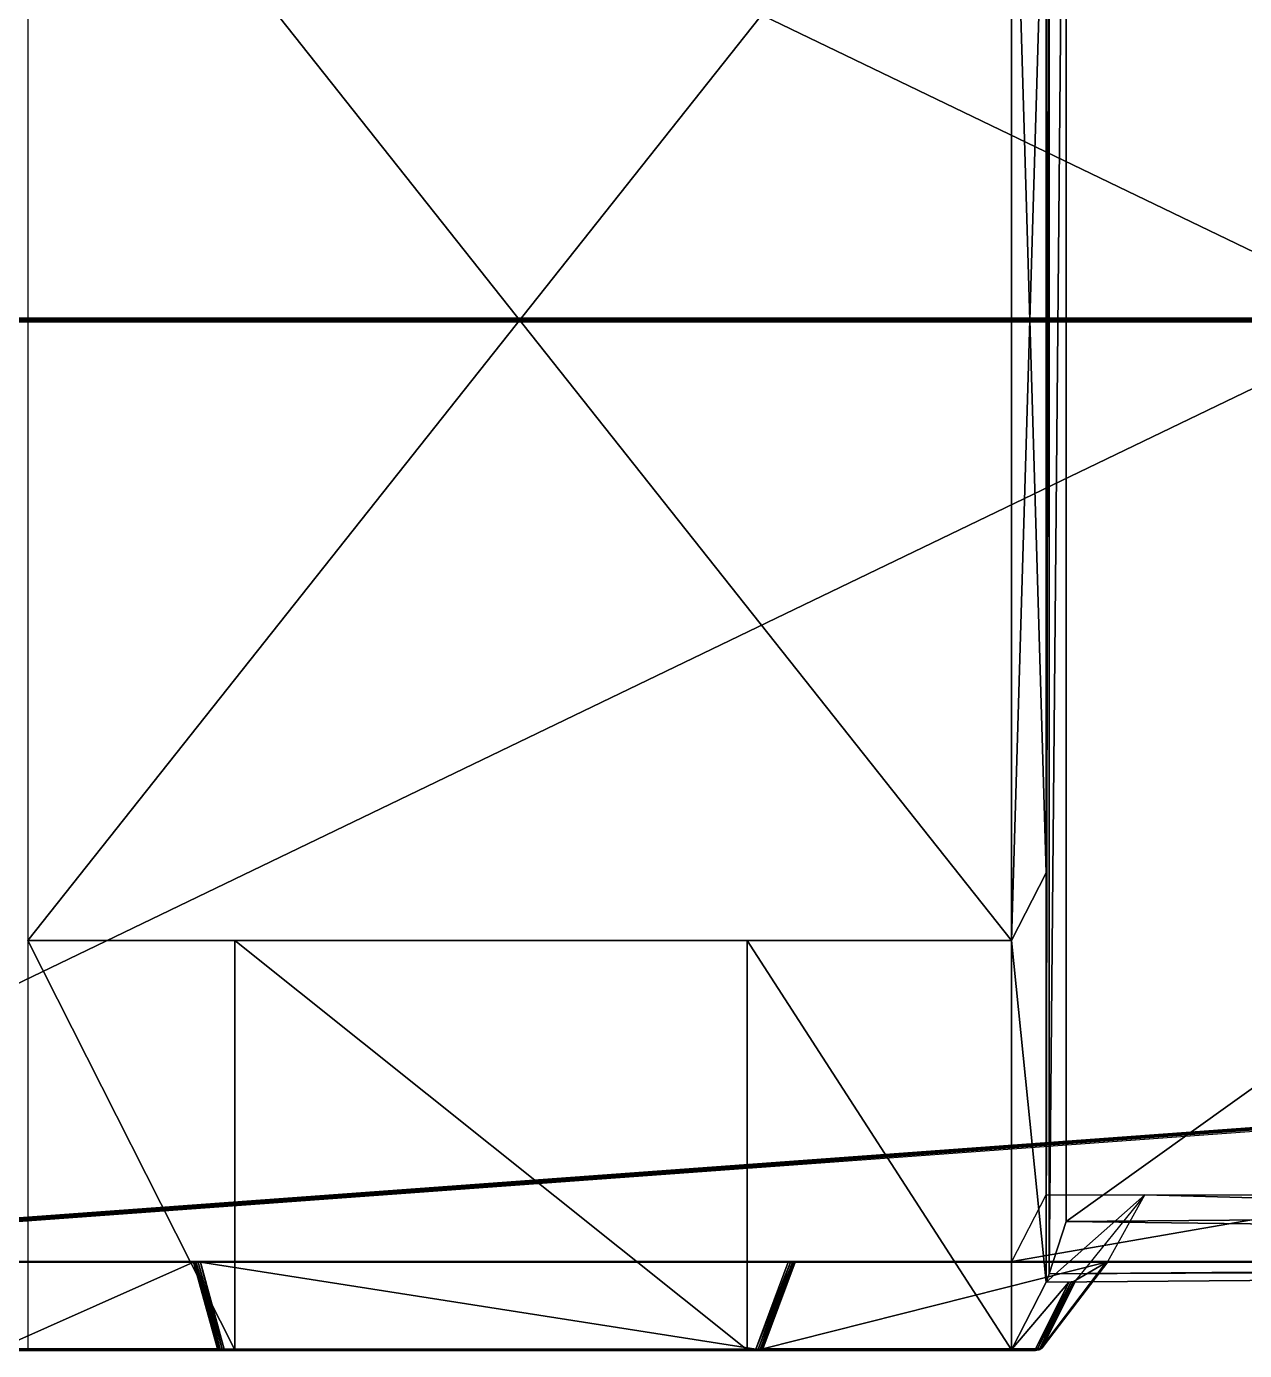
# Model space of a CAD drawing. Extents: x -683 to 86, y -225 to -3.
# Drawn here: x -437.1 to -305.9, y -225.1 to -82.6 of the extents above; entities that cross this region are included whole.
import ezdxf

# ---------------------------------------------------------------- set-up
doc = ezdxf.new("R2010")
doc.units = 0
doc.header["$MEASUREMENT"] = 0
doc.layers.get('0').update_dxf_attribs({"linetype": 'CONTINUOUS'})

msp = doc.modelspace()

# ---------------------------------------------------------------- linework, layer by layer
for points in [[(-326.92, -11.46, 4.47), (-327.25, -10.56, 6.69), (-327.25, -217.78, 6.69)], [(-326.92, -11.46, 4.47), (-327.25, -217.78, 6.69), (-326.92, -216.88, 4.47)], [(-325.08, -17.11, -7.26), (-326.92, -11.46, 4.47), (-326.92, -216.88, 4.47)], [(-325.08, -17.11, -7.26), (-326.92, -216.88, 4.47), (-325.08, -211.23, -7.26)], [(-56.73, -19.31, -12.59), (-325.08, -17.11, -7.26), (-325.08, -211.23, -7.26)], [(-56.73, -19.31, -12.59), (-325.08, -211.23, -7.26), (-56.73, -209.03, -12.59)], [(-436.94, -47.37, 30.34), (-436.94, -180.97, 30.34), (-330.97, -180.97, 23.56)], [(-436.94, -47.37, 30.34), (-330.97, -180.97, 23.56), (-330.97, -47.37, 23.56)], [(-436.94, -180.97, 30.34), (-330.97, -180.97, 23.56), (-330.97, -47.37, 23.56)], [(-436.94, -180.97, 30.34), (-330.97, -47.37, 23.56), (-436.94, -47.37, 30.34)], [(-330.97, -47.37, 23.56), (-330.97, -180.97, 23.56), (-327.25, -173.7, 6.69)], [(-330.97, -47.37, 23.56), (-327.25, -173.7, 6.69), (-327.25, -54.64, 6.69)], [(-330.97, -180.97, 23.56), (-327.25, -54.64, 6.69), (-330.97, -47.37, 23.56)], [(-330.97, -180.97, 23.56), (-327.25, -173.7, 6.69), (-327.25, -54.64, 6.69)], [(-499.79, -114.1, 98.63), (-290.08, -114.1, 128.7), (-290.08, -113.97, 128.7)], [(-499.79, -114.1, 98.63), (-290.08, -113.97, 128.7), (-499.79, -113.97, 98.63)], [(-499.79, -114.24, 98.63), (-290.08, -114.24, 128.7), (-290.08, -114.1, 128.7)], [(-499.79, -114.24, 98.63), (-290.08, -114.1, 128.7), (-499.79, -114.1, 98.63)], [(-499.79, -114.37, 98.63), (-290.08, -114.37, 128.7), (-290.08, -114.24, 128.7)], [(-499.79, -114.37, 98.63), (-290.08, -114.24, 128.7), (-499.79, -114.24, 98.63)], [(-330.97, -180.97, 23.56), (-327.25, -217.78, 6.69), (-327.25, -173.7, 6.69)], [(-330.97, -180.97, 23.56), (-327.25, -217.78, 6.69), (-327.25, -173.7, 6.69)], [(-436.94, -180.97, 30.34), (-436.94, -225.05, 30.34), (-414.62, -225.05, 64.11)], [(-436.94, -180.97, 30.34), (-414.62, -225.05, 64.11), (-414.62, -180.97, 64.11)], [(-330.97, -180.97, 23.56), (-436.94, -180.97, 30.34), (-414.62, -180.97, 64.11)], [(-436.94, -180.97, 30.34), (-436.94, -225.05, 30.34), (-414.62, -225.05, 64.11)], [(-436.94, -180.97, 30.34), (-414.62, -225.05, 64.11), (-414.62, -180.97, 64.11)], [(-414.62, -180.97, 64.11), (-414.62, -225.05, 64.11), (-359.44, -225.05, 63.48)], [(-414.62, -180.97, 64.11), (-359.44, -225.05, 63.48), (-359.44, -180.97, 63.48)], [(-330.97, -180.97, 23.56), (-414.62, -180.97, 64.11), (-359.44, -180.97, 63.48)], [(-414.62, -180.97, 64.11), (-414.62, -225.05, 64.11), (-359.44, -225.05, 63.48)], [(-414.62, -180.97, 64.11), (-359.44, -225.05, 63.48), (-359.44, -180.97, 63.48)], [(-359.44, -180.97, 63.48), (-359.44, -225.05, 63.48), (-330.97, -225.05, 23.56)], [(-359.44, -180.97, 63.48), (-330.97, -225.05, 23.56), (-330.97, -180.97, 23.56)], [(-359.44, -180.97, 63.48), (-359.44, -225.05, 63.48), (-330.97, -225.05, 23.56)], [(-359.44, -180.97, 63.48), (-330.97, -225.05, 23.56), (-330.97, -180.97, 23.56)], [(-330.97, -180.97, 23.56), (-330.97, -225.05, 23.56), (-327.25, -217.78, 6.69)], [(-330.97, -180.97, 23.56), (-330.97, -225.05, 23.56), (-327.25, -217.78, 6.69)], [(-290.08, -200.05, 128.7), (-499.79, -215.37, 98.63), (-499.76, -215.48, 98.61)], [(-290.08, -200.05, 128.7), (-499.76, -215.48, 98.61), (-290.05, -200.15, 128.68)], [(-290.05, -200.15, 128.68), (-499.76, -215.48, 98.61), (-499.68, -215.55, 98.54)], [(-290.05, -200.15, 128.68), (-499.68, -215.55, 98.54), (-289.95, -200.23, 128.62)], [(-289.95, -200.23, 128.62), (-499.68, -215.55, 98.54), (-499.56, -215.58, 98.45)], [(-289.95, -200.23, 128.62), (-499.56, -215.58, 98.45), (-289.83, -200.26, 128.53)], [(-289.83, -200.26, 128.53), (-499.56, -215.58, 98.45), (-497.42, -215.58, 96.89)], [(-289.83, -200.26, 128.53), (-497.42, -215.58, 96.89), (-287.69, -200.26, 126.96)], [(-320.59, -215.54, 23.16), (-316.63, -208.35, 6.48), (-324.04, -217.55, 6.63)], [(-500.31, -215.62, 98.36), (-298.19, -215.62, 89.23), (-298.19, -215.61, 89.31)], [(-500.31, -215.62, 98.36), (-298.19, -215.61, 89.31), (-500.24, -215.61, 98.44)], [(-500.24, -215.61, 98.44), (-298.19, -215.61, 89.31), (-298.18, -215.6, 89.42)], [(-500.24, -215.61, 98.44), (-298.18, -215.6, 89.42), (-500.04, -215.6, 98.54)], [(-500.04, -215.6, 98.54), (-298.18, -215.6, 89.42), (-298.17, -215.58, 89.52)], [(-500.04, -215.6, 98.54), (-298.17, -215.58, 89.52), (-499.74, -215.58, 98.62)], [(-499.74, -215.58, 98.62), (-298.17, -215.58, 89.52), (-298.16, -215.55, 89.6)], [(-499.74, -215.58, 98.62), (-298.16, -215.55, 89.6), (-499.37, -215.55, 98.69)], [(-419.09, -215.62, 72.56), (-440.08, -224.94, 30.57), (-448.15, -215.62, 31.2)], [(-419.09, -215.62, 72.56), (-416.52, -224.94, 66.17), (-440.08, -224.94, 30.57)], [(-416.52, -224.94, 66.17), (-419.09, -215.62, 72.56), (-418.99, -215.62, 72.64)], [(-416.52, -224.94, 66.17), (-419.09, -215.62, 72.56), (-418.99, -215.62, 72.64)], [(-416.52, -224.94, 66.17), (-418.99, -215.62, 72.64), (-416.41, -224.96, 66.23)], [(-416.41, -224.96, 66.23), (-418.99, -215.62, 72.64), (-418.81, -215.62, 72.71)], [(-416.52, -224.94, 66.17), (-418.99, -215.62, 72.64), (-416.41, -224.96, 66.23)], [(-416.41, -224.96, 66.23), (-418.99, -215.62, 72.64), (-418.81, -215.62, 72.71)], [(-416.41, -224.96, 66.23), (-418.81, -215.62, 72.71), (-416.23, -224.98, 66.29)], [(-416.23, -224.98, 66.29), (-418.81, -215.62, 72.71), (-418.58, -215.62, 72.76)], [(-416.41, -224.96, 66.23), (-418.81, -215.62, 72.71), (-416.23, -224.98, 66.29)], [(-416.23, -224.98, 66.29), (-418.81, -215.62, 72.71), (-418.58, -215.62, 72.76)], [(-416.23, -224.98, 66.29), (-418.58, -215.62, 72.76), (-416, -224.98, 66.34)], [(-416, -224.98, 66.34), (-418.58, -215.62, 72.76), (-418.34, -215.62, 72.77)], [(-416.23, -224.98, 66.29), (-418.58, -215.62, 72.76), (-416, -224.98, 66.34)], [(-416, -224.98, 66.34), (-418.58, -215.62, 72.76), (-418.34, -215.62, 72.77)], [(-418.34, -215.62, 72.77), (-355.03, -215.62, 71.69), (-358.51, -224.97, 65.7)], [(-418.34, -215.62, 72.77), (-358.51, -224.97, 65.7), (-415.77, -224.97, 66.36)], [(-416, -224.98, 66.34), (-418.34, -215.62, 72.77), (-415.77, -224.97, 66.36)], [(-416, -224.98, 66.34), (-418.34, -215.62, 72.77), (-415.77, -224.97, 66.36)], [(-358.51, -224.97, 65.7), (-355.03, -215.62, 71.69), (-354.79, -215.62, 71.67)], [(-358.51, -224.97, 65.7), (-354.79, -215.62, 71.67), (-358.27, -224.98, 65.68)], [(-358.51, -224.97, 65.7), (-355.03, -215.62, 71.69), (-354.79, -215.62, 71.67)], [(-358.51, -224.97, 65.7), (-354.79, -215.62, 71.67), (-358.27, -224.98, 65.68)], [(-358.27, -224.98, 65.68), (-354.79, -215.62, 71.67), (-354.57, -215.62, 71.62)], [(-358.27, -224.98, 65.68), (-354.57, -215.62, 71.62), (-358.05, -224.98, 65.63)], [(-358.27, -224.98, 65.68), (-354.79, -215.62, 71.67), (-354.57, -215.62, 71.62)], [(-358.27, -224.98, 65.68), (-354.57, -215.62, 71.62), (-358.05, -224.98, 65.63)], [(-358.05, -224.98, 65.63), (-354.57, -215.62, 71.62), (-354.39, -215.62, 71.55)], [(-358.05, -224.98, 65.63), (-354.39, -215.62, 71.55), (-357.86, -224.96, 65.56)], [(-358.05, -224.98, 65.63), (-354.57, -215.62, 71.62), (-354.39, -215.62, 71.55)], [(-358.05, -224.98, 65.63), (-354.39, -215.62, 71.55), (-357.86, -224.96, 65.56)], [(-357.86, -224.96, 65.56), (-354.39, -215.62, 71.55), (-354.29, -215.62, 71.47)], [(-357.86, -224.96, 65.56), (-354.29, -215.62, 71.47), (-357.75, -224.94, 65.5)], [(-357.86, -224.96, 65.56), (-354.39, -215.62, 71.55), (-354.29, -215.62, 71.47)], [(-357.86, -224.96, 65.56), (-354.29, -215.62, 71.47), (-357.75, -224.94, 65.5)], [(-320.77, -215.62, 23.54), (-357.75, -224.94, 65.5), (-354.29, -215.62, 71.47)], [(-320.77, -215.62, 23.54), (-327.87, -224.94, 23.58), (-357.75, -224.94, 65.5)], [(-293.11, -215.62, 22.99), (-331.11, -215.62, 23.76), (-331.06, -215.61, 23.67)], [(-293.1, -215.61, 22.9), (-331.06, -215.61, 23.67), (-331, -215.6, 23.57)], [(-293.11, -215.62, 22.99), (-331.06, -215.61, 23.67), (-293.1, -215.61, 22.9)], [(-293.09, -215.6, 22.8), (-331, -215.6, 23.57), (-330.96, -215.57, 23.47)], [(-293.1, -215.61, 22.9), (-331, -215.6, 23.57), (-293.09, -215.6, 22.8)], [(-293.07, -215.57, 22.71), (-330.96, -215.57, 23.47), (-330.93, -215.54, 23.39)], [(-293.09, -215.6, 22.8), (-330.96, -215.57, 23.47), (-293.07, -215.57, 22.71)], [(-293.07, -215.57, 22.71), (-330.93, -215.54, 23.39), (-293.06, -215.54, 22.62)], [(-327.87, -224.94, 23.58), (-320.77, -215.62, 23.54), (-320.71, -215.61, 23.46)], [(-327.87, -224.94, 23.58), (-320.71, -215.61, 23.46), (-327.8, -224.92, 23.49)], [(-327.87, -224.94, 23.58), (-320.77, -215.62, 23.54), (-320.71, -215.61, 23.46)], [(-327.87, -224.94, 23.58), (-320.71, -215.61, 23.46), (-327.8, -224.92, 23.49)], [(-327.8, -224.92, 23.49), (-320.71, -215.61, 23.46), (-320.66, -215.6, 23.35)], [(-327.8, -224.92, 23.49), (-320.66, -215.6, 23.35), (-327.75, -224.89, 23.39)], [(-327.8, -224.92, 23.49), (-320.71, -215.61, 23.46), (-320.66, -215.6, 23.35)], [(-327.8, -224.92, 23.49), (-320.66, -215.6, 23.35), (-327.75, -224.89, 23.39)], [(-327.75, -224.89, 23.39), (-320.66, -215.6, 23.35), (-320.62, -215.57, 23.25)], [(-327.75, -224.89, 23.39), (-320.62, -215.57, 23.25), (-327.7, -224.86, 23.29)], [(-327.75, -224.89, 23.39), (-320.66, -215.6, 23.35), (-320.62, -215.57, 23.25)], [(-327.75, -224.89, 23.39), (-320.62, -215.57, 23.25), (-327.7, -224.86, 23.29)], [(-327.7, -224.86, 23.29), (-320.62, -215.57, 23.25), (-320.59, -215.54, 23.16)], [(-327.7, -224.86, 23.29), (-320.59, -215.54, 23.16), (-327.68, -224.84, 23.2)], [(-327.7, -224.86, 23.29), (-320.62, -215.57, 23.25), (-320.59, -215.54, 23.16)], [(-327.7, -224.86, 23.29), (-320.59, -215.54, 23.16), (-327.68, -224.84, 23.2)], [(-320.59, -215.54, 23.16), (-324.04, -217.55, 6.63), (-327.68, -224.84, 23.2)], [(-55.39, -215.55, 1.3), (-326.92, -216.88, 4.47), (-327.25, -217.78, 6.69)], [(-330.93, -224.97, 23.38), (-328.44, -225.04, 23.25), (-324.81, -217.76, 6.64)], [(-330.93, -224.97, 23.38), (-324.81, -217.76, 6.64), (-327.25, -217.78, 6.69)], [(-330.93, -224.97, 23.38), (-328.44, -225.04, 23.25), (-324.81, -217.76, 6.64)], [(-324.81, -217.76, 6.64), (-328.44, -225.04, 23.25), (-328.2, -225.03, 23.23)], [(-324.81, -217.76, 6.64), (-328.2, -225.03, 23.23), (-324.57, -217.75, 6.64)], [(-324.57, -217.75, 6.64), (-328.2, -225.03, 23.23), (-327.97, -224.98, 23.21)], [(-324.81, -217.76, 6.64), (-328.2, -225.03, 23.23), (-324.57, -217.75, 6.64)], [(-324.57, -217.75, 6.64), (-328.2, -225.03, 23.23), (-327.97, -224.98, 23.21)], [(-324.57, -217.75, 6.64), (-327.97, -224.98, 23.21), (-324.34, -217.7, 6.64)], [(-324.34, -217.7, 6.64), (-327.97, -224.98, 23.21), (-327.79, -224.92, 23.2)], [(-324.57, -217.75, 6.64), (-327.97, -224.98, 23.21), (-324.34, -217.7, 6.64)], [(-324.34, -217.7, 6.64), (-327.97, -224.98, 23.21), (-327.79, -224.92, 23.2)], [(-324.34, -217.7, 6.64), (-327.79, -224.92, 23.2), (-324.16, -217.63, 6.63)], [(-324.16, -217.63, 6.63), (-327.79, -224.92, 23.2), (-327.68, -224.84, 23.2)], [(-324.34, -217.7, 6.64), (-327.79, -224.92, 23.2), (-324.16, -217.63, 6.63)], [(-324.16, -217.63, 6.63), (-327.79, -224.92, 23.2), (-327.68, -224.84, 23.2)], [(-324.16, -217.63, 6.63), (-327.68, -224.84, 23.2), (-324.04, -217.55, 6.63)], [(-324.16, -217.63, 6.63), (-327.68, -224.84, 23.2), (-324.04, -217.55, 6.63)], [(-416.53, -225.01, 66), (-439.98, -225.01, 30.56), (-440.08, -224.94, 30.57)], [(-416.53, -225.01, 66), (-440.08, -224.94, 30.57), (-416.52, -224.94, 66.17)], [(-416.53, -225.01, 66), (-439.98, -225.01, 30.56), (-440.08, -224.94, 30.57)], [(-416.53, -225.01, 66), (-440.08, -224.94, 30.57), (-416.52, -224.94, 66.17)], [(-416.48, -225.07, 65.8), (-439.8, -225.07, 30.54), (-439.98, -225.01, 30.56)], [(-416.48, -225.07, 65.8), (-439.98, -225.01, 30.56), (-416.53, -225.01, 66)], [(-416.48, -225.07, 65.8), (-439.8, -225.07, 30.54), (-439.98, -225.01, 30.56)], [(-416.48, -225.07, 65.8), (-439.98, -225.01, 30.56), (-416.53, -225.01, 66)], [(-416.39, -225.11, 65.6), (-439.58, -225.11, 30.53), (-439.8, -225.07, 30.54)], [(-416.39, -225.11, 65.6), (-439.8, -225.07, 30.54), (-416.48, -225.07, 65.8)], [(-416.39, -225.11, 65.6), (-439.58, -225.11, 30.53), (-439.8, -225.07, 30.54)], [(-416.39, -225.11, 65.6), (-439.8, -225.07, 30.54), (-416.48, -225.07, 65.8)], [(-416.26, -225.12, 65.42), (-439.34, -225.12, 30.51), (-439.58, -225.11, 30.53)], [(-416.26, -225.12, 65.42), (-439.58, -225.11, 30.53), (-416.39, -225.11, 65.6)], [(-416.26, -225.12, 65.42), (-439.34, -225.12, 30.51), (-439.58, -225.11, 30.53)], [(-416.26, -225.12, 65.42), (-439.58, -225.11, 30.53), (-416.39, -225.11, 65.6)], [(-436.94, -225.05, 30.34), (-439.34, -225.12, 30.51), (-416.26, -225.12, 65.42)], [(-436.94, -225.05, 30.34), (-416.26, -225.12, 65.42), (-414.89, -225.05, 63.69)], [(-416.52, -224.94, 66.17), (-416.37, -225.03, 66.1), (-416.53, -225.01, 66)], [(-416.52, -224.94, 66.17), (-416.37, -225.03, 66.1), (-416.53, -225.01, 66)], [(-416.53, -225.01, 66), (-416.37, -225.03, 66.1), (-416.32, -225.08, 65.96)], [(-416.53, -225.01, 66), (-416.32, -225.08, 65.96), (-416.48, -225.07, 65.8)], [(-416.53, -225.01, 66), (-416.37, -225.03, 66.1), (-416.32, -225.08, 65.96)], [(-416.53, -225.01, 66), (-416.32, -225.08, 65.96), (-416.48, -225.07, 65.8)], [(-416.52, -224.94, 66.17), (-416.41, -224.96, 66.23), (-416.37, -225.03, 66.1)], [(-416.52, -224.94, 66.17), (-416.41, -224.96, 66.23), (-416.37, -225.03, 66.1)], [(-416.39, -225.11, 65.6), (-416.48, -225.07, 65.8), (-416.32, -225.08, 65.96)], [(-416.39, -225.11, 65.6), (-416.48, -225.07, 65.8), (-416.32, -225.08, 65.96)], [(-416.41, -224.96, 66.23), (-416.23, -224.98, 66.29), (-416.19, -225.04, 66.2)], [(-416.41, -224.96, 66.23), (-416.19, -225.04, 66.2), (-416.37, -225.03, 66.1)], [(-416.41, -224.96, 66.23), (-416.23, -224.98, 66.29), (-416.19, -225.04, 66.2)], [(-416.41, -224.96, 66.23), (-416.19, -225.04, 66.2), (-416.37, -225.03, 66.1)], [(-416.39, -225.11, 65.6), (-416.32, -225.08, 65.96), (-416.22, -225.1, 65.78)], [(-416.39, -225.11, 65.6), (-416.32, -225.08, 65.96), (-416.22, -225.1, 65.78)], [(-416.26, -225.12, 65.42), (-416.39, -225.11, 65.6), (-416.22, -225.1, 65.78)], [(-416.26, -225.12, 65.42), (-416.39, -225.11, 65.6), (-416.22, -225.1, 65.78)], [(-416.37, -225.03, 66.1), (-416.19, -225.04, 66.2), (-416.14, -225.08, 66.09)], [(-416.37, -225.03, 66.1), (-416.14, -225.08, 66.09), (-416.32, -225.08, 65.96)], [(-416.37, -225.03, 66.1), (-416.19, -225.04, 66.2), (-416.14, -225.08, 66.09)], [(-416.37, -225.03, 66.1), (-416.14, -225.08, 66.09), (-416.32, -225.08, 65.96)], [(-416.22, -225.1, 65.78), (-416.32, -225.08, 65.96), (-416.14, -225.08, 66.09)], [(-416.22, -225.1, 65.78), (-416.32, -225.08, 65.96), (-416.14, -225.08, 66.09)], [(-416.1, -225.12, 65.57), (-414.89, -225.05, 63.69), (-416.26, -225.12, 65.42)], [(-416.1, -225.12, 65.57), (-414.89, -225.05, 63.69), (-416.26, -225.12, 65.42)], [(-416.26, -225.12, 65.42), (-416.22, -225.1, 65.78), (-416.1, -225.12, 65.57)], [(-416.26, -225.12, 65.42), (-416.22, -225.1, 65.78), (-416.1, -225.12, 65.57)], [(-416, -224.98, 66.34), (-416.19, -225.04, 66.2), (-416.23, -224.98, 66.29)], [(-416, -224.98, 66.34), (-416.19, -225.04, 66.2), (-416.23, -224.98, 66.29)], [(-416.22, -225.1, 65.78), (-416.14, -225.08, 66.09), (-416.03, -225.11, 65.92)], [(-416.22, -225.1, 65.78), (-416.14, -225.08, 66.09), (-416.03, -225.11, 65.92)], [(-416.1, -225.12, 65.57), (-416.22, -225.1, 65.78), (-416.03, -225.11, 65.92)], [(-416.1, -225.12, 65.57), (-416.22, -225.1, 65.78), (-416.03, -225.11, 65.92)], [(-416, -224.98, 66.34), (-415.97, -225.04, 66.26), (-416.19, -225.04, 66.2)], [(-416, -224.98, 66.34), (-415.97, -225.04, 66.26), (-416.19, -225.04, 66.2)], [(-415.97, -225.04, 66.26), (-416.14, -225.08, 66.09), (-416.19, -225.04, 66.2)], [(-415.97, -225.04, 66.26), (-416.14, -225.08, 66.09), (-416.19, -225.04, 66.2)], [(-415.97, -225.04, 66.26), (-415.91, -225.08, 66.17), (-416.14, -225.08, 66.09)], [(-415.97, -225.04, 66.26), (-415.91, -225.08, 66.17), (-416.14, -225.08, 66.09)], [(-415.83, -225.11, 66.04), (-416.03, -225.11, 65.92), (-416.14, -225.08, 66.09)], [(-415.83, -225.11, 66.04), (-416.14, -225.08, 66.09), (-415.91, -225.08, 66.17)], [(-415.83, -225.11, 66.04), (-416.03, -225.11, 65.92), (-416.14, -225.08, 66.09)], [(-415.83, -225.11, 66.04), (-416.14, -225.08, 66.09), (-415.91, -225.08, 66.17)], [(-415.91, -225.12, 65.74), (-414.74, -225.05, 63.85), (-416.1, -225.12, 65.57)], [(-416.1, -225.12, 65.57), (-414.74, -225.05, 63.85), (-414.89, -225.05, 63.69)], [(-415.91, -225.12, 65.74), (-414.74, -225.05, 63.85), (-416.1, -225.12, 65.57)], [(-416.1, -225.12, 65.57), (-414.74, -225.05, 63.85), (-414.89, -225.05, 63.69)], [(-416.1, -225.12, 65.57), (-416.03, -225.11, 65.92), (-415.91, -225.12, 65.74)], [(-416.1, -225.12, 65.57), (-416.03, -225.11, 65.92), (-415.91, -225.12, 65.74)], [(-415.71, -225.12, 65.91), (-415.91, -225.12, 65.74), (-416.03, -225.11, 65.92)], [(-415.71, -225.12, 65.91), (-416.03, -225.11, 65.92), (-415.83, -225.11, 66.04)], [(-415.71, -225.12, 65.91), (-415.91, -225.12, 65.74), (-416.03, -225.11, 65.92)], [(-415.71, -225.12, 65.91), (-416.03, -225.11, 65.92), (-415.83, -225.11, 66.04)], [(-415.77, -224.97, 66.36), (-415.97, -225.04, 66.26), (-416, -224.98, 66.34)], [(-415.77, -224.97, 66.36), (-415.97, -225.04, 66.26), (-416, -224.98, 66.34)], [(-415.77, -224.97, 66.36), (-415.72, -225.03, 66.3), (-415.97, -225.04, 66.26)], [(-415.77, -224.97, 66.36), (-415.72, -225.03, 66.3), (-415.97, -225.04, 66.26)], [(-415.72, -225.03, 66.3), (-415.91, -225.08, 66.17), (-415.97, -225.04, 66.26)], [(-415.72, -225.03, 66.3), (-415.91, -225.08, 66.17), (-415.97, -225.04, 66.26)], [(-415.72, -225.03, 66.3), (-415.66, -225.08, 66.22), (-415.91, -225.08, 66.17)], [(-415.72, -225.03, 66.3), (-415.66, -225.08, 66.22), (-415.91, -225.08, 66.17)], [(-415.71, -225.12, 65.91), (-414.52, -225.05, 63.98), (-415.91, -225.12, 65.74)], [(-415.91, -225.12, 65.74), (-414.52, -225.05, 63.98), (-414.74, -225.05, 63.85)], [(-415.71, -225.12, 65.91), (-414.52, -225.05, 63.98), (-415.91, -225.12, 65.74)], [(-415.91, -225.12, 65.74), (-414.52, -225.05, 63.98), (-414.74, -225.05, 63.85)], [(-415.6, -225.12, 66.14), (-415.83, -225.11, 66.04), (-415.91, -225.08, 66.17)], [(-415.6, -225.12, 66.14), (-415.91, -225.08, 66.17), (-415.66, -225.08, 66.22)], [(-415.6, -225.12, 66.14), (-415.83, -225.11, 66.04), (-415.91, -225.08, 66.17)], [(-415.6, -225.12, 66.14), (-415.91, -225.08, 66.17), (-415.66, -225.08, 66.22)], [(-415.55, -225.13, 66.06), (-415.71, -225.12, 65.91), (-415.83, -225.11, 66.04)], [(-415.55, -225.13, 66.06), (-415.83, -225.11, 66.04), (-415.6, -225.12, 66.14)], [(-415.55, -225.13, 66.06), (-415.71, -225.12, 65.91), (-415.83, -225.11, 66.04)], [(-415.55, -225.13, 66.06), (-415.83, -225.11, 66.04), (-415.6, -225.12, 66.14)], [(-358.55, -225.03, 65.65), (-415.72, -225.03, 66.3), (-415.77, -224.97, 66.36)], [(-358.55, -225.03, 65.65), (-415.77, -224.97, 66.36), (-358.51, -224.97, 65.7)], [(-358.55, -225.03, 65.65), (-415.72, -225.03, 66.3), (-415.77, -224.97, 66.36)], [(-358.55, -225.03, 65.65), (-415.77, -224.97, 66.36), (-358.51, -224.97, 65.7)], [(-358.61, -225.08, 65.57), (-415.66, -225.08, 66.22), (-415.72, -225.03, 66.3)], [(-358.61, -225.08, 65.57), (-415.72, -225.03, 66.3), (-358.55, -225.03, 65.65)], [(-358.61, -225.08, 65.57), (-415.66, -225.08, 66.22), (-415.72, -225.03, 66.3)], [(-358.61, -225.08, 65.57), (-415.72, -225.03, 66.3), (-358.55, -225.03, 65.65)], [(-415.55, -225.13, 66.06), (-414.26, -225.05, 64.07), (-415.71, -225.12, 65.91)], [(-415.71, -225.12, 65.91), (-414.26, -225.05, 64.07), (-414.52, -225.05, 63.98)], [(-415.55, -225.13, 66.06), (-414.26, -225.05, 64.07), (-415.71, -225.12, 65.91)], [(-415.71, -225.12, 65.91), (-414.26, -225.05, 64.07), (-414.52, -225.05, 63.98)], [(-358.66, -225.12, 65.49), (-415.6, -225.12, 66.14), (-415.66, -225.08, 66.22)], [(-358.66, -225.12, 65.49), (-415.66, -225.08, 66.22), (-358.61, -225.08, 65.57)], [(-358.66, -225.12, 65.49), (-415.6, -225.12, 66.14), (-415.66, -225.08, 66.22)], [(-358.66, -225.12, 65.49), (-415.66, -225.08, 66.22), (-358.61, -225.08, 65.57)], [(-358.71, -225.13, 65.41), (-415.55, -225.13, 66.06), (-415.6, -225.12, 66.14)], [(-358.71, -225.13, 65.41), (-415.55, -225.13, 66.06), (-415.6, -225.12, 66.14)], [(-414, -225.05, 64.1), (-415.55, -225.13, 66.06), (-358.71, -225.13, 65.41)], [(-415.55, -225.13, 66.06), (-414, -225.05, 64.1), (-414.26, -225.05, 64.07)], [(-415.55, -225.13, 66.06), (-414, -225.05, 64.1), (-414.26, -225.05, 64.07)], [(-414, -225.05, 64.1), (-358.71, -225.13, 65.41), (-360.04, -225.05, 63.48)], [(-360.04, -225.05, 63.48), (-358.71, -225.13, 65.41), (-358.54, -225.12, 65.25)], [(-360.04, -225.05, 63.48), (-358.54, -225.12, 65.25), (-359.78, -225.05, 63.45)], [(-360.04, -225.05, 63.48), (-358.71, -225.13, 65.41), (-358.54, -225.12, 65.25)], [(-360.04, -225.05, 63.48), (-358.54, -225.12, 65.25), (-359.78, -225.05, 63.45)], [(-359.78, -225.05, 63.45), (-358.54, -225.12, 65.25), (-358.34, -225.12, 65.07)], [(-359.78, -225.05, 63.45), (-358.34, -225.12, 65.07), (-359.52, -225.05, 63.35)], [(-359.78, -225.05, 63.45), (-358.54, -225.12, 65.25), (-358.34, -225.12, 65.07)], [(-359.78, -225.05, 63.45), (-358.34, -225.12, 65.07), (-359.52, -225.05, 63.35)], [(-359.52, -225.05, 63.35), (-358.34, -225.12, 65.07), (-358.14, -225.12, 64.89)], [(-359.52, -225.05, 63.35), (-358.14, -225.12, 64.89), (-359.29, -225.05, 63.21)], [(-359.52, -225.05, 63.35), (-358.34, -225.12, 65.07), (-358.14, -225.12, 64.89)], [(-359.52, -225.05, 63.35), (-358.14, -225.12, 64.89), (-359.29, -225.05, 63.21)], [(-359.29, -225.05, 63.21), (-358.14, -225.12, 64.89), (-357.97, -225.12, 64.73)], [(-359.29, -225.05, 63.21), (-357.97, -225.12, 64.73), (-359.13, -225.05, 63.05)], [(-359.29, -225.05, 63.21), (-358.14, -225.12, 64.89), (-357.97, -225.12, 64.73)], [(-359.29, -225.05, 63.21), (-357.97, -225.12, 64.73), (-359.13, -225.05, 63.05)], [(-359.13, -225.05, 63.05), (-357.97, -225.12, 64.73), (-328.66, -225.12, 23.63)], [(-359.13, -225.05, 63.05), (-328.66, -225.12, 23.63), (-331.12, -225.05, 23.77)], [(-359.13, -225.05, 63.05), (-357.97, -225.12, 64.73), (-328.66, -225.12, 23.63)], [(-358.71, -225.13, 65.41), (-358.66, -225.12, 65.49), (-358.44, -225.11, 65.38)], [(-358.71, -225.13, 65.41), (-358.44, -225.11, 65.38), (-358.54, -225.12, 65.25)], [(-358.71, -225.13, 65.41), (-358.66, -225.12, 65.49), (-358.44, -225.11, 65.38)], [(-358.71, -225.13, 65.41), (-358.44, -225.11, 65.38), (-358.54, -225.12, 65.25)], [(-358.66, -225.12, 65.49), (-358.61, -225.08, 65.57), (-358.36, -225.08, 65.51)], [(-358.66, -225.12, 65.49), (-358.36, -225.08, 65.51), (-358.44, -225.11, 65.38)], [(-358.66, -225.12, 65.49), (-358.61, -225.08, 65.57), (-358.36, -225.08, 65.51)], [(-358.66, -225.12, 65.49), (-358.36, -225.08, 65.51), (-358.44, -225.11, 65.38)], [(-358.55, -225.03, 65.65), (-358.36, -225.08, 65.51), (-358.61, -225.08, 65.57)], [(-358.55, -225.03, 65.65), (-358.36, -225.08, 65.51), (-358.61, -225.08, 65.57)], [(-358.51, -224.97, 65.7), (-358.31, -225.04, 65.6), (-358.55, -225.03, 65.65)], [(-358.51, -224.97, 65.7), (-358.31, -225.04, 65.6), (-358.55, -225.03, 65.65)], [(-358.55, -225.03, 65.65), (-358.31, -225.04, 65.6), (-358.36, -225.08, 65.51)], [(-358.55, -225.03, 65.65), (-358.31, -225.04, 65.6), (-358.36, -225.08, 65.51)], [(-358.54, -225.12, 65.25), (-358.44, -225.11, 65.38), (-358.23, -225.11, 65.26)], [(-358.54, -225.12, 65.25), (-358.23, -225.11, 65.26), (-358.34, -225.12, 65.07)], [(-358.54, -225.12, 65.25), (-358.44, -225.11, 65.38), (-358.23, -225.11, 65.26)], [(-358.54, -225.12, 65.25), (-358.23, -225.11, 65.26), (-358.34, -225.12, 65.07)], [(-358.51, -224.97, 65.7), (-358.27, -224.98, 65.68), (-358.31, -225.04, 65.6)], [(-358.51, -224.97, 65.7), (-358.27, -224.98, 65.68), (-358.31, -225.04, 65.6)], [(-358.44, -225.11, 65.38), (-358.36, -225.08, 65.51), (-358.13, -225.08, 65.42)], [(-358.44, -225.11, 65.38), (-358.13, -225.08, 65.42), (-358.23, -225.11, 65.26)], [(-358.44, -225.11, 65.38), (-358.36, -225.08, 65.51), (-358.13, -225.08, 65.42)], [(-358.44, -225.11, 65.38), (-358.13, -225.08, 65.42), (-358.23, -225.11, 65.26)], [(-358.31, -225.04, 65.6), (-358.13, -225.08, 65.42), (-358.36, -225.08, 65.51)], [(-358.31, -225.04, 65.6), (-358.13, -225.08, 65.42), (-358.36, -225.08, 65.51)], [(-358.14, -225.12, 64.89), (-358.34, -225.12, 65.07), (-358.23, -225.11, 65.26)], [(-358.14, -225.12, 64.89), (-358.34, -225.12, 65.07), (-358.23, -225.11, 65.26)], [(-358.27, -224.98, 65.68), (-358.08, -225.03, 65.53), (-358.31, -225.04, 65.6)], [(-358.27, -224.98, 65.68), (-358.08, -225.03, 65.53), (-358.31, -225.04, 65.6)], [(-358.31, -225.04, 65.6), (-358.08, -225.03, 65.53), (-358.13, -225.08, 65.42)], [(-358.31, -225.04, 65.6), (-358.08, -225.03, 65.53), (-358.13, -225.08, 65.42)], [(-358.27, -224.98, 65.68), (-358.05, -224.98, 65.63), (-358.08, -225.03, 65.53)], [(-358.27, -224.98, 65.68), (-358.05, -224.98, 65.63), (-358.08, -225.03, 65.53)], [(-358.04, -225.1, 65.1), (-358.23, -225.11, 65.26), (-358.13, -225.08, 65.42)], [(-358.04, -225.1, 65.1), (-358.23, -225.11, 65.26), (-358.13, -225.08, 65.42)], [(-358.14, -225.12, 64.89), (-358.23, -225.11, 65.26), (-358.04, -225.1, 65.1)], [(-358.14, -225.12, 64.89), (-358.23, -225.11, 65.26), (-358.04, -225.1, 65.1)], [(-357.97, -225.12, 64.73), (-358.14, -225.12, 64.89), (-358.04, -225.1, 65.1)], [(-357.97, -225.12, 64.73), (-358.14, -225.12, 64.89), (-358.04, -225.1, 65.1)], [(-357.9, -225.03, 65.43), (-357.94, -225.08, 65.28), (-358.13, -225.08, 65.42)], [(-357.9, -225.03, 65.43), (-358.13, -225.08, 65.42), (-358.08, -225.03, 65.53)], [(-357.9, -225.03, 65.43), (-357.94, -225.08, 65.28), (-358.13, -225.08, 65.42)], [(-357.9, -225.03, 65.43), (-358.13, -225.08, 65.42), (-358.08, -225.03, 65.53)], [(-358.04, -225.1, 65.1), (-358.13, -225.08, 65.42), (-357.94, -225.08, 65.28)], [(-358.04, -225.1, 65.1), (-358.13, -225.08, 65.42), (-357.94, -225.08, 65.28)], [(-357.86, -224.96, 65.56), (-357.9, -225.03, 65.43), (-358.08, -225.03, 65.53)], [(-357.86, -224.96, 65.56), (-358.08, -225.03, 65.53), (-358.05, -224.98, 65.63)], [(-357.86, -224.96, 65.56), (-357.9, -225.03, 65.43), (-358.08, -225.03, 65.53)], [(-357.86, -224.96, 65.56), (-358.08, -225.03, 65.53), (-358.05, -224.98, 65.63)], [(-357.86, -225.11, 64.91), (-358.04, -225.1, 65.1), (-357.94, -225.08, 65.28)], [(-357.86, -225.11, 64.91), (-358.04, -225.1, 65.1), (-357.94, -225.08, 65.28)], [(-357.97, -225.12, 64.73), (-358.04, -225.1, 65.1), (-357.86, -225.11, 64.91)], [(-357.97, -225.12, 64.73), (-358.04, -225.1, 65.1), (-357.86, -225.11, 64.91)], [(-328.66, -225.12, 23.63), (-357.97, -225.12, 64.73), (-357.86, -225.11, 64.91)], [(-357.74, -225.01, 65.32), (-357.77, -225.07, 65.12), (-357.94, -225.08, 65.28)], [(-357.74, -225.01, 65.32), (-357.94, -225.08, 65.28), (-357.9, -225.03, 65.43)], [(-357.74, -225.01, 65.32), (-357.77, -225.07, 65.12), (-357.94, -225.08, 65.28)], [(-357.74, -225.01, 65.32), (-357.94, -225.08, 65.28), (-357.9, -225.03, 65.43)], [(-357.86, -225.11, 64.91), (-357.94, -225.08, 65.28), (-357.77, -225.07, 65.12)], [(-357.86, -225.11, 64.91), (-357.94, -225.08, 65.28), (-357.77, -225.07, 65.12)], [(-357.75, -224.94, 65.5), (-357.74, -225.01, 65.32), (-357.9, -225.03, 65.43)], [(-357.75, -224.94, 65.5), (-357.9, -225.03, 65.43), (-357.86, -224.96, 65.56)], [(-357.75, -224.94, 65.5), (-357.74, -225.01, 65.32), (-357.9, -225.03, 65.43)], [(-357.75, -224.94, 65.5), (-357.9, -225.03, 65.43), (-357.86, -224.96, 65.56)], [(-328.41, -225.11, 23.62), (-357.86, -225.11, 64.91), (-357.77, -225.07, 65.12)], [(-328.41, -225.11, 23.62), (-357.86, -225.11, 64.91), (-357.77, -225.07, 65.12)], [(-328.66, -225.12, 23.63), (-357.86, -225.11, 64.91), (-328.41, -225.11, 23.62)], [(-328.66, -225.12, 23.63), (-357.86, -225.11, 64.91), (-328.41, -225.11, 23.62)], [(-328.17, -225.07, 23.61), (-357.77, -225.07, 65.12), (-357.74, -225.01, 65.32)], [(-328.17, -225.07, 23.61), (-357.77, -225.07, 65.12), (-357.74, -225.01, 65.32)], [(-328.41, -225.11, 23.62), (-357.77, -225.07, 65.12), (-328.17, -225.07, 23.61)], [(-328.41, -225.11, 23.62), (-357.77, -225.07, 65.12), (-328.17, -225.07, 23.61)], [(-327.98, -225.01, 23.59), (-357.74, -225.01, 65.32), (-357.75, -224.94, 65.5)], [(-327.98, -225.01, 23.59), (-357.75, -224.94, 65.5), (-327.87, -224.94, 23.58)], [(-327.98, -225.01, 23.59), (-357.74, -225.01, 65.32), (-357.75, -224.94, 65.5)], [(-327.98, -225.01, 23.59), (-357.75, -224.94, 65.5), (-327.87, -224.94, 23.58)], [(-328.17, -225.07, 23.61), (-357.74, -225.01, 65.32), (-327.98, -225.01, 23.59)], [(-328.17, -225.07, 23.61), (-357.74, -225.01, 65.32), (-327.98, -225.01, 23.59)], [(-328.61, -225.11, 23.54), (-331.06, -225.05, 23.67), (-331.12, -225.05, 23.77)], [(-328.61, -225.11, 23.54), (-331.12, -225.05, 23.77), (-328.66, -225.12, 23.63)], [(-328.61, -225.11, 23.54), (-331.06, -225.05, 23.67), (-331.12, -225.05, 23.77)], [(-328.61, -225.11, 23.54), (-331.12, -225.05, 23.77), (-328.66, -225.12, 23.63)], [(-328.55, -225.09, 23.43), (-331, -225.03, 23.57), (-331.06, -225.05, 23.67)], [(-328.55, -225.09, 23.43), (-331, -225.03, 23.57), (-331.06, -225.05, 23.67)], [(-328.55, -225.09, 23.43), (-331.06, -225.05, 23.67), (-328.61, -225.11, 23.54)], [(-328.55, -225.09, 23.43), (-331.06, -225.05, 23.67), (-328.61, -225.11, 23.54)], [(-328.49, -225.07, 23.33), (-330.96, -225, 23.47), (-331, -225.03, 23.57)], [(-328.49, -225.07, 23.33), (-330.96, -225, 23.47), (-331, -225.03, 23.57)], [(-328.49, -225.07, 23.33), (-331, -225.03, 23.57), (-328.55, -225.09, 23.43)], [(-328.49, -225.07, 23.33), (-331, -225.03, 23.57), (-328.55, -225.09, 23.43)], [(-328.44, -225.04, 23.25), (-330.93, -224.97, 23.38), (-330.96, -225, 23.47)], [(-328.44, -225.04, 23.25), (-330.93, -224.97, 23.38), (-330.96, -225, 23.47)], [(-328.44, -225.04, 23.25), (-330.96, -225, 23.47), (-328.49, -225.07, 23.33)], [(-328.44, -225.04, 23.25), (-330.96, -225, 23.47), (-328.49, -225.07, 23.33)], [(-328.66, -225.12, 23.63), (-328.41, -225.11, 23.62), (-328.34, -225.09, 23.52)], [(-328.66, -225.12, 23.63), (-328.34, -225.09, 23.52), (-328.61, -225.11, 23.54)], [(-328.66, -225.12, 23.63), (-328.41, -225.11, 23.62), (-328.34, -225.09, 23.52)], [(-328.66, -225.12, 23.63), (-328.34, -225.09, 23.52), (-328.61, -225.11, 23.54)], [(-328.61, -225.11, 23.54), (-328.34, -225.09, 23.52), (-328.28, -225.08, 23.42)], [(-328.61, -225.11, 23.54), (-328.28, -225.08, 23.42), (-328.55, -225.09, 23.43)], [(-328.61, -225.11, 23.54), (-328.34, -225.09, 23.52), (-328.28, -225.08, 23.42)], [(-328.61, -225.11, 23.54), (-328.28, -225.08, 23.42), (-328.55, -225.09, 23.43)], [(-328.49, -225.07, 23.33), (-328.55, -225.09, 23.43), (-328.28, -225.08, 23.42)], [(-328.49, -225.07, 23.33), (-328.55, -225.09, 23.43), (-328.28, -225.08, 23.42)], [(-328.44, -225.04, 23.25), (-328.49, -225.07, 23.33), (-328.23, -225.05, 23.32)], [(-328.44, -225.04, 23.25), (-328.49, -225.07, 23.33), (-328.23, -225.05, 23.32)], [(-328.49, -225.07, 23.33), (-328.28, -225.08, 23.42), (-328.23, -225.05, 23.32)], [(-328.49, -225.07, 23.33), (-328.28, -225.08, 23.42), (-328.23, -225.05, 23.32)], [(-328.44, -225.04, 23.25), (-328.23, -225.05, 23.32), (-328.2, -225.03, 23.23)], [(-328.44, -225.04, 23.25), (-328.23, -225.05, 23.32), (-328.2, -225.03, 23.23)], [(-328.41, -225.11, 23.62), (-328.17, -225.07, 23.61), (-328.11, -225.06, 23.51)], [(-328.41, -225.11, 23.62), (-328.11, -225.06, 23.51), (-328.34, -225.09, 23.52)], [(-328.41, -225.11, 23.62), (-328.17, -225.07, 23.61), (-328.11, -225.06, 23.51)], [(-328.41, -225.11, 23.62), (-328.11, -225.06, 23.51), (-328.34, -225.09, 23.52)], [(-328.34, -225.09, 23.52), (-328.11, -225.06, 23.51), (-328.05, -225.04, 23.41)], [(-328.34, -225.09, 23.52), (-328.05, -225.04, 23.41), (-328.28, -225.08, 23.42)], [(-328.34, -225.09, 23.52), (-328.11, -225.06, 23.51), (-328.05, -225.04, 23.41)], [(-328.34, -225.09, 23.52), (-328.05, -225.04, 23.41), (-328.28, -225.08, 23.42)], [(-328.23, -225.05, 23.32), (-328.28, -225.08, 23.42), (-328.05, -225.04, 23.41)], [(-328.23, -225.05, 23.32), (-328.28, -225.08, 23.42), (-328.05, -225.04, 23.41)], [(-328.2, -225.03, 23.23), (-328.23, -225.05, 23.32), (-328.01, -225.02, 23.31)], [(-328.23, -225.05, 23.32), (-328.05, -225.04, 23.41), (-328.01, -225.02, 23.31)], [(-328.2, -225.03, 23.23), (-328.23, -225.05, 23.32), (-328.01, -225.02, 23.31)], [(-328.23, -225.05, 23.32), (-328.05, -225.04, 23.41), (-328.01, -225.02, 23.31)], [(-328.2, -225.03, 23.23), (-328.01, -225.02, 23.31), (-327.97, -224.98, 23.21)], [(-328.2, -225.03, 23.23), (-328.01, -225.02, 23.31), (-327.97, -224.98, 23.21)], [(-327.98, -225.01, 23.59), (-328.11, -225.06, 23.51), (-328.17, -225.07, 23.61)], [(-327.98, -225.01, 23.59), (-328.11, -225.06, 23.51), (-328.17, -225.07, 23.61)], [(-327.98, -225.01, 23.59), (-327.94, -225, 23.5), (-328.11, -225.06, 23.51)], [(-327.94, -225, 23.5), (-328.05, -225.04, 23.41), (-328.11, -225.06, 23.51)], [(-327.98, -225.01, 23.59), (-327.94, -225, 23.5), (-328.11, -225.06, 23.51)], [(-327.94, -225, 23.5), (-328.05, -225.04, 23.41), (-328.11, -225.06, 23.51)], [(-327.84, -224.95, 23.3), (-328.01, -225.02, 23.31), (-328.05, -225.04, 23.41)], [(-327.84, -224.95, 23.3), (-328.05, -225.04, 23.41), (-327.88, -224.98, 23.4)], [(-327.84, -224.95, 23.3), (-328.01, -225.02, 23.31), (-328.05, -225.04, 23.41)], [(-327.84, -224.95, 23.3), (-328.05, -225.04, 23.41), (-327.88, -224.98, 23.4)], [(-327.94, -225, 23.5), (-327.88, -224.98, 23.4), (-328.05, -225.04, 23.41)], [(-327.94, -225, 23.5), (-327.88, -224.98, 23.4), (-328.05, -225.04, 23.41)], [(-327.79, -224.92, 23.2), (-327.97, -224.98, 23.21), (-328.01, -225.02, 23.31)], [(-327.79, -224.92, 23.2), (-328.01, -225.02, 23.31), (-327.84, -224.95, 23.3)], [(-327.79, -224.92, 23.2), (-327.97, -224.98, 23.21), (-328.01, -225.02, 23.31)], [(-327.79, -224.92, 23.2), (-328.01, -225.02, 23.31), (-327.84, -224.95, 23.3)], [(-327.87, -224.94, 23.58), (-327.94, -225, 23.5), (-327.98, -225.01, 23.59)], [(-327.87, -224.94, 23.58), (-327.94, -225, 23.5), (-327.98, -225.01, 23.59)], [(-327.87, -224.94, 23.58), (-327.8, -224.92, 23.49), (-327.94, -225, 23.5)], [(-327.8, -224.92, 23.49), (-327.88, -224.98, 23.4), (-327.94, -225, 23.5)], [(-327.87, -224.94, 23.58), (-327.8, -224.92, 23.49), (-327.94, -225, 23.5)], [(-327.8, -224.92, 23.49), (-327.88, -224.98, 23.4), (-327.94, -225, 23.5)], [(-327.7, -224.86, 23.29), (-327.84, -224.95, 23.3), (-327.88, -224.98, 23.4)], [(-327.7, -224.86, 23.29), (-327.88, -224.98, 23.4), (-327.75, -224.89, 23.39)], [(-327.7, -224.86, 23.29), (-327.84, -224.95, 23.3), (-327.88, -224.98, 23.4)], [(-327.7, -224.86, 23.29), (-327.88, -224.98, 23.4), (-327.75, -224.89, 23.39)], [(-327.8, -224.92, 23.49), (-327.75, -224.89, 23.39), (-327.88, -224.98, 23.4)], [(-327.8, -224.92, 23.49), (-327.75, -224.89, 23.39), (-327.88, -224.98, 23.4)], [(-327.68, -224.84, 23.2), (-327.79, -224.92, 23.2), (-327.84, -224.95, 23.3)], [(-327.68, -224.84, 23.2), (-327.84, -224.95, 23.3), (-327.7, -224.86, 23.29)], [(-327.68, -224.84, 23.2), (-327.79, -224.92, 23.2), (-327.84, -224.95, 23.3)], [(-327.68, -224.84, 23.2), (-327.84, -224.95, 23.3), (-327.7, -224.86, 23.29)]]:
    msp.add_3dface(points)
at = {"color": 252}
for points in [[(-499.79, -12.97, 98.63), (-499.79, -113.97, 98.63), (-290.08, -113.97, 128.7)], [(-499.79, -12.97, 98.63), (-290.08, -113.97, 128.7), (-290.08, -28.29, 128.7)], [(-499.79, -215.37, 98.63), (-290.08, -200.05, 128.7), (-290.08, -114.37, 128.7)], [(-499.79, -215.37, 98.63), (-290.08, -114.37, 128.7), (-499.79, -114.37, 98.63)], [(-290.15, -200.26, 128.69), (-499.37, -215.55, 98.69), (-298.16, -215.55, 89.6)], [(-330.93, -215.54, 23.39), (-327.25, -208.35, 6.69), (-289.58, -208.35, 5.93)], [(-330.93, -215.54, 23.39), (-289.58, -208.35, 5.93), (-293.06, -215.54, 22.62)], [(-500.31, -215.62, 98.36), (-492.16, -215.62, 34.58), (-436.94, -215.62, 30.34)], [(-500.31, -215.62, 98.36), (-436.94, -215.62, 30.34), (-414.62, -215.62, 64.11)], [(-500.31, -215.62, 98.36), (-414.62, -215.62, 64.11), (-359.44, -215.62, 63.48)], [(-298.19, -215.62, 89.23), (-500.31, -215.62, 98.36), (-359.44, -215.62, 63.48)], [(-359.44, -215.62, 63.48), (-331.11, -215.62, 23.76), (-293.11, -215.62, 22.99)], [(-359.44, -215.62, 63.48), (-293.11, -215.62, 22.99), (-298.19, -215.62, 89.23)]]:
    msp.add_3dface(points, dxfattribs=at)
at = {"color": 253, "true_color": 0x8f95b4}
for points in [[(-330.97, -180.97, 23.56), (-436.94, -180.97, 30.34), (-414.62, -180.97, 64.11)], [(-330.97, -180.97, 23.56), (-414.62, -180.97, 64.11), (-359.44, -180.97, 63.48)], [(-55.39, -215.55, 1.3), (-327.25, -217.78, 6.69), (-316.63, -208.35, 6.48)], [(-55.58, -214.65, -0.91), (-56.73, -209.03, -12.59), (-325.08, -211.23, -7.26)], [(-320.59, -215.54, 23.16), (-316.63, -208.35, 6.48), (-324.04, -217.55, 6.63)], [(-55.39, -215.55, 1.3), (-316.63, -208.35, 6.48), (-65.29, -208.35, 1.41)], [(-55.58, -214.65, -0.91), (-325.08, -211.23, -7.26), (-326.92, -216.88, 4.47)], [(-55.39, -215.55, 1.3), (-55.58, -214.65, -0.91), (-326.92, -216.88, 4.47)], [(-419.09, -215.62, 72.56), (-440.08, -224.94, 30.57), (-448.15, -215.62, 31.2)], [(-419.09, -215.62, 72.56), (-416.52, -224.94, 66.17), (-440.08, -224.94, 30.57)], [(-418.34, -215.62, 72.77), (-355.03, -215.62, 71.69), (-358.51, -224.97, 65.7)], [(-418.34, -215.62, 72.77), (-358.51, -224.97, 65.7), (-415.77, -224.97, 66.36)], [(-320.77, -215.62, 23.54), (-327.87, -224.94, 23.58), (-357.75, -224.94, 65.5)], [(-320.77, -215.62, 23.54), (-357.75, -224.94, 65.5), (-354.29, -215.62, 71.47)], [(-320.59, -215.54, 23.16), (-324.04, -217.55, 6.63), (-327.68, -224.84, 23.2)], [(-330.93, -224.97, 23.38), (-324.81, -217.76, 6.64), (-327.25, -217.78, 6.69)], [(-324.81, -217.76, 6.64), (-328.44, -225.04, 23.25), (-328.2, -225.03, 23.23)], [(-436.94, -225.05, 30.34), (-439.34, -225.12, 30.51), (-416.26, -225.12, 65.42)], [(-436.94, -225.05, 30.34), (-416.26, -225.12, 65.42), (-414.89, -225.05, 63.69)], [(-358.71, -225.13, 65.41), (-415.6, -225.12, 66.14), (-358.66, -225.12, 65.49)], [(-358.71, -225.13, 65.41), (-415.6, -225.12, 66.14), (-358.66, -225.12, 65.49)], [(-414, -225.05, 64.1), (-415.55, -225.13, 66.06), (-358.71, -225.13, 65.41)], [(-414, -225.05, 64.1), (-358.71, -225.13, 65.41), (-360.04, -225.05, 63.48)], [(-359.13, -225.05, 63.05), (-328.66, -225.12, 23.63), (-331.12, -225.05, 23.77)], [(-328.66, -225.12, 23.63), (-357.97, -225.12, 64.73), (-357.86, -225.11, 64.91)]]:
    msp.add_3dface(points, dxfattribs=at)

doc.saveas('drawing.dxf')
